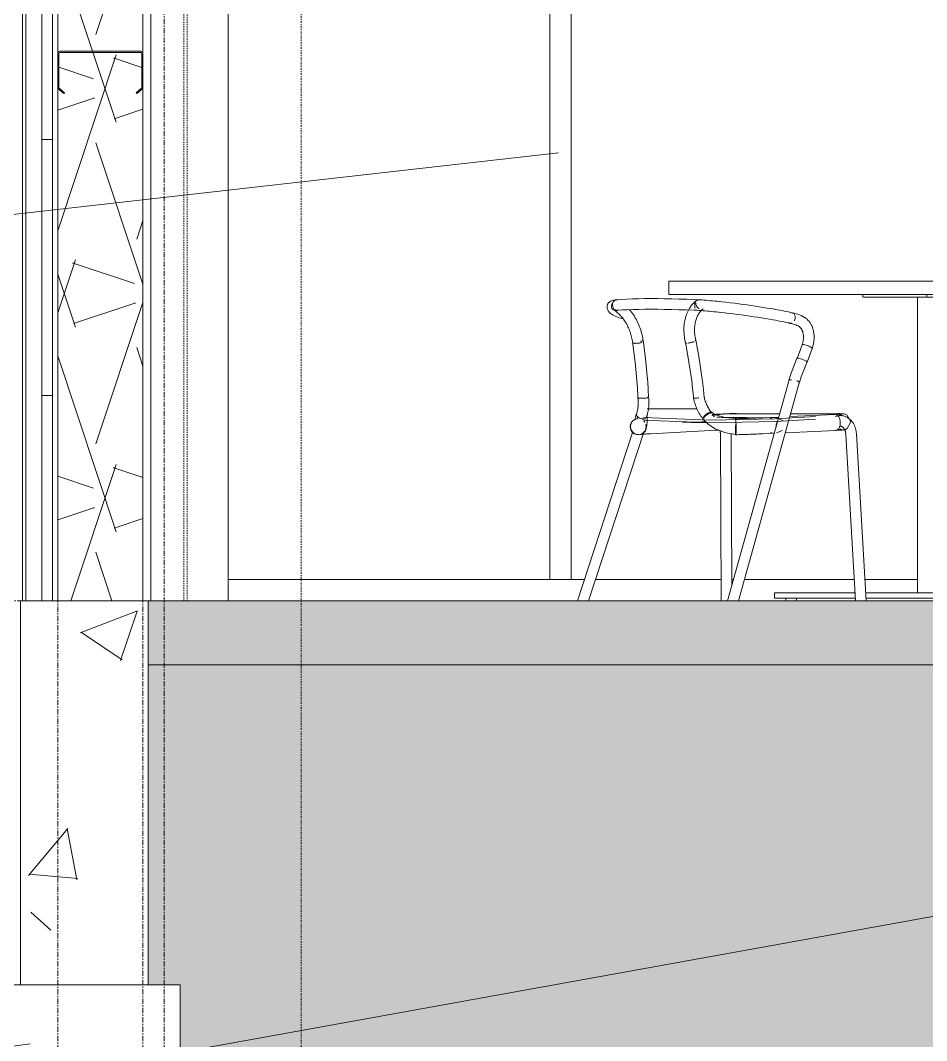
# Model space of a CAD drawing. Header units: inches. Extents: x -23565 to -21, y -324 to 853.
# Drawn here: x -18835.4 to -18750.4, y -41.2 to 54.4 of the extents above; entities that cross this region are included whole.
import ezdxf

# ---------------------------------------------------------------- set-up
doc = ezdxf.new("R2010")
doc.units = ezdxf.units.IN
doc.header["$MEASUREMENT"] = 0
for name, pattern in [('Dash Dot 3_16_', [0.3125, 0.1875, -0.0625, 0, -0.0625]), ('Grid Line 1_2_', [0.875, 0.5, -0.125, 0.125, -0.125]), ('Hidden 1_8_', [0.1875, 0.125, -0.0625])]:
    doc.linetypes.add(name, pattern=pattern)
for name, color, linetype, lineweight in [('A-ANNO-IDEN', 131, 'Continuous', 9), ('A-ANNO-SYMB', 150, 'Continuous', 9), ('A-FLOR', 192, 'Continuous', 13), ('A-FLOR-LEVL', 51, 'Continuous', 9), ('A-FLOR-PATT', 8, 'Continuous', 25), ('A-GLAZ-CWMG', 51, 'Continuous', 13), ('A-WALL', 113, 'Continuous', 13), ('A-WALL-PATT', 111, 'Continuous', 25), ('C-TOPO', 7, 'Continuous', 13), ('I-FURN', 30, 'Continuous', 13), ('L-SITE-WALL', 31, 'Continuous', 13), ('S-BEAM', 12, 'Continuous', 13), ('S-COLS', 52, 'Continuous', 13), ('S-FNDN', 32, 'Continuous', 13), ('S-GRID', 1, 'Continuous', 9)]:
    doc.layers.add(name, color=color, linetype=linetype, lineweight=lineweight)
pattern_1 = [(50, (-33539.073, 67.247), (55.0854, -4.81984), [5.76, -63.36]), (355, (-33539.073, 67.247), (-10.6557, 57.76853), [4.608, -50.688]), (100.451, (-33534.483, 66.846), (44.42947, 52.94866), [4.895, -53.848]), (46.184, (-33539.07, 82.61), (81.96444, -12.71212), [8.64, -95.04]), (96.636, (-33532.24, 81.55), (71.7815, 74.8124), [7.343, -80.772]), (351.184, (-33539.07, 82.61), (71.78195, 74.81243), [6.912, -76.032]), (21, (-33531.393, 78.767), (45.84207, -30.92146), [5.76, -63.36]), (326, (-33531.393, 78.767), (18.68706, 55.69148), [4.608, -50.688]), (71.451, (-33527.573, 76.19), (64.5289, 24.7701), [4.895, -53.848]), (37.5, (-33539.073, 67.247), (0.933895, 25.566816), [2.534, -47.539, 2.534, -48.922, -50.88]), (37.5, (-33539.073, 67.247), (0.933895, 25.566816), [-101.53, 2.534, -48.346]), (7.5, (-33539.073, 67.247), (20.20404, 30.2913), [2.534, -26.803, 2.534, -46.387, -19.392]), (7.5, (-33539.073, 67.247), (20.20404, 30.2913), [-78.259, 2.534, -16.858]), (327.5, (-33556.2, 67.247), (40.997785, -1.732403), [2.534, -16.666, 2.534, -57.37, -79.488]), (327.5, (-33556.2, 67.247), (40.997785, -1.732403), [-79.104, 2.534, -76.954]), (317.5, (-33563.88, 67.247), (44.78888, 7.68784), [2.534, -22.426, 2.534, -37.248, -56.448]), (317.5, (-33563.88, 67.247), (44.78888, 7.68784), [-64.742, 2.534, -53.914])]

# ---------------------------------------------------------------- blocks, each defined once
blk = doc.blocks.new('Struct_Xcel_Sports Complex_rvt-2-Building Section - East_West looking South _ Fitness Center')
at = {"layer": 'A-FLOR-PATT', "lineweight": 9}
h = blk.add_hatch(dxfattribs=at)
h.set_pattern_fill('FP_37', color=256, style=0, pattern_type=2)
h.set_pattern_definition(pattern_1)
h.paths.add_polyline_path([(-25189.865, -6.32), (-25174.515, -6), (-22066.14, -6), (-22066.14, 0), (-25174.515, 0), (-25189.865, -0.32), (-25287.665, -0.32), (-25303.015, 0), (-26272.89, 0), (-26272.89, -6), (-25303.015, -6), (-25287.665, -6.32), (-25241, -6.32)], flags=0)
at = {"layer": 'A-WALL-PATT', "lineweight": 9}
h = blk.add_hatch(dxfattribs=at)
h.set_pattern_fill('FP_37', color=8, style=0, pattern_type=2)
h.set_pattern_definition(pattern_1)
h.paths.add_polyline_path([(-26284.89, -36), (-26272.89, -36), (-26272.89, 0), (-26284.89, 0), (-26284.89, -1.684)], flags=0)
at = {"layer": 'S-FNDN', "lineweight": 9}
h = blk.add_hatch(dxfattribs=at)
h.set_pattern_fill('FP_37', color=8, style=0, pattern_type=2)
h.set_pattern_definition(pattern_1)
h.paths.add_polyline_path([(-26269.89, -48), (-26269.89, -36), (-26287.89, -36), (-26287.89, -48)], flags=0)
at = {"layer": 'A-FLOR', "color": 7}
for p, q in [((-26272.89, 0), (-26272.89, -6)), ((-25737.265, 0), (-26272.89, 0)), ((-26272.89, -6), (-25303.015, -6))]:
    blk.add_line(p, q, dxfattribs=at)
at = {"layer": 'L-SITE-WALL', "color": 7}
for p, q in [((-26272.89, 0), (-26284.89, 0)), ((-26284.89, 0), (-26284.89, -36)), ((-26272.89, -36), (-26272.89, 0)), ((-26284.89, -36), (-26272.89, -36))]:
    blk.add_line(p, q, dxfattribs=at)
at = {"layer": 'S-FNDN', "color": 7}
for p, q in [((-26269.89, -36), (-26287.89, -36)), ((-26269.89, -48), (-26269.89, -36))]:
    blk.add_line(p, q, dxfattribs=at)
blk = doc.blocks.new('W-Wide Flange-Column - B2_D-1389335-Building Section - East_West looking South _ Fitness Center')
at = {"layer": 'S-COLS', "color": 8, "lineweight": 9}
blk.add_line((-26265.39, 144.988), (-26265.39, 0), dxfattribs=at)
at = {"layer": 'S-COLS', "color": 8, "linetype": 'Hidden 1_8_', "lineweight": 9}
for p, q in [((-26269.546, 0), (-26269.546, 131.508)), ((-26269.234, 131.508), (-26269.234, 0))]:
    blk.add_line(p, q, dxfattribs=at)
blk = doc.blocks.new('Girt_C - 8_D-1409812-Building Section - East_West looking South _ Fitness Center')
at = {"layer": 'S-BEAM', "color": 7}
for p, q in [((-26281.39, 51.367), (-26281.39, 48.055)), ((-26281.281, 48.106), (-26281.281, 51.371)), ((-26273.578, 51.555), (-26281.203, 51.555)), ((-26281.203, 51.445), (-26273.578, 51.445)), ((-26273.5, 51.37), (-26273.5, 48.106)), ((-26273.39, 48.055), (-26273.39, 51.367)), ((-26281.39, 48.055), (-26280.815, 47.572)), ((-26280.744, 47.655), (-26281.281, 48.106)), ((-26273.5, 48.106), (-26274.035, 47.656)), ((-26273.965, 47.573), (-26273.39, 48.055)), ((-26280.815, 47.572), (-26280.744, 47.655)), ((-26274.035, 47.656), (-26273.965, 47.573))]:
    blk.add_line(p, q, dxfattribs=at)
for centre, radius, start, end in [((-26281.203, 51.367), 0.188, 90, 180), ((-26281.203, 51.367), 0.0782, 90, 176.95764), ((-26273.578, 51.367), 0.188, 0, 90), ((-26273.578, 51.367), 0.0782, 2.12272, 90)]:
    blk.add_arc(centre, radius, start, end, dxfattribs=at)
blk = doc.blocks.new('Falcon 7700 Series Pedestal Base - 36_ Square Top x 30_ - Wheelchair Height-460525-Building Section - East_West looking South _ Fitness Center')
at = {"layer": 'I-FURN', "color": 8, "lineweight": 9}
for p, q in [((-26224.041, 30), (-26198.585, 30)), ((-26224.041, 30), (-26224.041, 28.75)), ((-26198.585, 30), (-26173.129, 30)), ((-26198.585, 28.75), (-26198.585, 30)), ((-26173.129, 28.75), (-26173.129, 30)), ((-26198.585, 28.75), (-26224.041, 28.75)), ((-26205.835, 28.75), (-26205.835, 28.5)), ((-26199.835, 28.75), (-26199.835, 28.5)), ((-26173.129, 28.75), (-26198.585, 28.75)), ((-26197.335, 28.5), (-26197.335, 28.75)), ((-26191.335, 28.5), (-26191.335, 28.75)), ((-26203.503, 28.5), (-26205.793, 28.5)), ((-26203.503, 28.5), (-26203.286, 28.5)), ((-26203.286, 28.5), (-26203.503, 28.5)), ((-26200.207, 28.5), (-26203.286, 28.5)), ((-26200.707, 0.75), (-26200.707, 28.5)), ((-26200.207, 28.5), (-26199.793, 28.5)), ((-26197.378, 28.5), (-26199.793, 28.5)), ((-26198.585, 28.5), (-26198.585, 0.75)), ((-26197.378, 28.5), (-26196.964, 28.5)), ((-26193.884, 28.5), (-26196.964, 28.5)), ((-26196.464, 0.75), (-26196.464, 28.5)), ((-26193.884, 28.5), (-26193.668, 28.5)), ((-26193.668, 28.5), (-26193.884, 28.5)), ((-26191.378, 28.5), (-26193.668, 28.5)), ((-26214.142, 0.75), (-26206.567, 0.75)), ((-26214.142, 0.75), (-26214.142, 0.25)), ((-26206.538, 0.25), (-26214.142, 0.25)), ((-26213.063, 0.25), (-26213.063, 0)), ((-26212.063, 0), (-26212.063, 0.25)), ((-26205.578, 0.75), (-26198.585, 0.75)), ((-26198.585, 0.25), (-26205.548, 0.25)), ((-26199.085, 0.25), (-26199.085, 0)), ((-26199.085, 0.25), (-26199.085, 0)), ((-26198.585, 0.75), (-26191.592, 0.75)), ((-26198.585, 0.25), (-26198.585, 0.75)), ((-26191.622, 0.25), (-26198.585, 0.25)), ((-26198.085, 0), (-26198.085, 0.25)), ((-26198.085, 0), (-26198.085, 0.25)), ((-26183.029, 0.25), (-26190.632, 0.25)), ((-26190.603, 0.75), (-26183.029, 0.75)), ((-26185.107, 0.25), (-26185.107, 0)), ((-26184.107, 0), (-26184.107, 0.25)), ((-26183.029, 0.25), (-26183.029, 0.75))]:
    blk.add_line(p, q, dxfattribs=at)
blk = doc.blocks.new('HermanMiller_Collection_Air-Chair_SideChair_Arms - Arms-460524-Building Section - East_West looking South _ Fitness Center')
at = {"layer": 'I-FURN', "color": 8, "lineweight": 9}
for p, q in [((-26229.847, 27.627), (-26229.849, 27.605)), ((-26212.408, 27), (-26212.553, 27.021)), ((-26212.667, 26.027), (-26212.571, 26.014)), ((-26211.539, 24.025), (-26212.018, 22.742)), ((-26211.081, 22.392), (-26210.601, 23.678)), ((-26210.624, 23.661), (-26210.601, 23.678)), ((-26212.771, 20.719), (-26218.546, 0)), ((-26217.508, 0), (-26211.808, 20.451)), ((-26227.105, 17.42), (-26227.077, 17.342)), ((-26226.966, 17.26), (-26227.016, 17.109)), ((-26220.059, 17.721), (-26220.059, 17.711)), ((-26219.675, 17.496), (-26219.977, 17.48)), ((-26217.689, 17.552), (-26213.641, 17.551)), ((-26213.726, 17.247), (-26215.3, 17.173)), ((-26208.427, 17.496), (-26212.689, 17.296)), ((-26208.03, 17.347), (-26208.03, 17.565)), ((-26226.466, 17.208), (-26226.466, 16.957)), ((-26226.178, 16.537), (-26226.152, 16.387)), ((-26217.619, 17.066), (-26217.637, 17.091)), ((-26217.455, 17.195), (-26217.455, 17.053)), ((-26213.361, 16.908), (-26213.916, 17.157)), ((-26227.448, 15.793), (-26232.63, 0)), ((-26231.577, 0), (-26226.357, 15.909)), ((-26226.386, 15.885), (-26226.226, 15.858)), ((-26225.779, 15.675), (-26219.591, 15.998)), ((-26219.208, 15.645), (-26219.131, 0)), ((-26218.208, 15.671), (-26218.208, 15.65)), ((-26218.138, 1.459), (-26218.208, 15.65)), ((-26215.23, 15.675), (-26214.149, 15.726)), ((-26213.956, 15.754), (-26213.387, 15.972)), ((-26213.113, 15.774), (-26208.363, 15.997)), ((-26208.222, 16.052), (-26208.132, 16.052)), ((-26207.442, 15.618), (-26206.534, 0)), ((-26205.533, 0.011), (-26206.443, 15.676))]:
    blk.add_line(p, q, dxfattribs=at)
at = {"layer": 'I-FURN', "color": 8, "lineweight": 9, "flags": 128}
for points in [[(-26229.847, 27.627), (-26229.791, 27.817), (-26229.697, 27.954), (-26229.598, 28.041), (-26229.507, 28.098), (-26229.421, 28.137), (-26229.338, 28.167), (-26229.255, 28.191), (-26229.169, 28.211), (-26229.08, 28.228), (-26228.985, 28.243), (-26228.959, 28.247)], [(-26228.935, 28.25), (-26228.466, 28.28), (-26227.969, 28.306), (-26227.444, 28.326), (-26226.893, 28.34), (-26226.317, 28.35), (-26225.715, 28.353), (-26225.089, 28.352), (-26224.44, 28.345), (-26223.769, 28.332), (-26223.077, 28.314), (-26222.365, 28.291), (-26221.634, 28.263), (-26221.357, 28.251)], [(-26221.394, 28.206), (-26221.498, 28.13), (-26221.599, 28.048), (-26221.695, 27.961), (-26221.787, 27.868), (-26221.875, 27.77), (-26221.957, 27.667), (-26222.036, 27.559), (-26222.109, 27.447), (-26222.178, 27.331), (-26222.242, 27.211), (-26222.301, 27.088), (-26222.355, 26.961), (-26222.404, 26.83), (-26222.449, 26.697), (-26222.488, 26.561), (-26222.523, 26.422), (-26222.553, 26.281), (-26222.578, 26.138), (-26222.599, 25.993), (-26222.615, 25.845), (-26222.625, 25.697), (-26222.632, 25.547), (-26222.633, 25.395), (-26222.63, 25.243), (-26222.622, 25.09), (-26222.609, 24.936), (-26222.592, 24.782), (-26222.571, 24.628), (-26222.545, 24.474), (-26222.514, 24.32), (-26222.479, 24.167)], [(-26221.355, 28.251), (-26221.16, 28.238), (-26220.962, 28.224), (-26220.761, 28.209), (-26220.558, 28.193), (-26220.353, 28.176), (-26220.146, 28.158), (-26219.937, 28.139), (-26219.728, 28.118), (-26219.518, 28.097), (-26219.307, 28.075), (-26219.232, 28.066)], [(-26214.111, 27.348), (-26214.462, 27.409), (-26214.82, 27.468), (-26215.185, 27.527), (-26215.557, 27.585), (-26215.934, 27.642), (-26216.317, 27.698), (-26216.705, 27.753), (-26217.096, 27.806), (-26217.491, 27.858), (-26217.889, 27.909), (-26218.289, 27.958), (-26218.69, 28.005), (-26219.093, 28.051), (-26219.232, 28.066)], [(-26229.849, 27.605), (-26229.827, 27.389), (-26229.751, 27.218), (-26229.656, 27.092), (-26229.555, 26.996), (-26229.447, 26.915), (-26229.332, 26.843), (-26229.208, 26.776), (-26229.073, 26.712), (-26228.926, 26.648), (-26228.767, 26.586), (-26228.595, 26.523), (-26228.41, 26.461)], [(-26229.33, 27.355), (-26229.244, 27.306), (-26229.158, 27.252), (-26229.073, 27.193), (-26228.988, 27.13), (-26228.903, 27.062), (-26228.819, 26.99), (-26228.736, 26.913), (-26228.655, 26.833), (-26228.574, 26.748), (-26228.496, 26.66), (-26228.419, 26.567), (-26228.344, 26.472), (-26228.27, 26.372), (-26228.2, 26.27), (-26228.131, 26.164), (-26228.065, 26.056), (-26228.002, 25.944), (-26227.941, 25.831), (-26227.883, 25.715), (-26227.828, 25.597), (-26227.777, 25.477), (-26227.728, 25.355), (-26227.683, 25.233), (-26227.642, 25.109), (-26227.603, 24.984), (-26227.569, 24.858), (-26227.538, 24.732), (-26227.51, 24.605), (-26227.486, 24.479), (-26227.466, 24.353), (-26227.45, 24.228)], [(-26229.046, 27.21), (-26229.037, 27.213), (-26229.012, 27.221), (-26228.972, 27.231), (-26228.92, 27.241), (-26228.858, 27.251), (-26228.829, 27.256)], [(-26228.854, 27.253), (-26228.4, 27.283), (-26227.917, 27.307), (-26227.404, 27.327), (-26226.864, 27.341), (-26226.297, 27.35), (-26225.704, 27.353), (-26225.087, 27.352), (-26224.445, 27.344), (-26223.781, 27.332), (-26223.096, 27.314), (-26222.39, 27.291), (-26221.665, 27.263), (-26221.408, 27.252)], [(-26227.738, 27.313), (-26227.641, 27.196), (-26227.547, 27.076), (-26227.456, 26.953), (-26227.369, 26.826), (-26227.284, 26.696), (-26227.203, 26.563), (-26227.126, 26.427), (-26227.052, 26.289), (-26226.982, 26.148), (-26226.915, 26.005), (-26226.853, 25.86), (-26226.794, 25.713), (-26226.74, 25.564), (-26226.689, 25.414), (-26226.643, 25.263), (-26226.601, 25.111), (-26226.563, 24.958), (-26226.53, 24.804), (-26226.501, 24.65), (-26226.477, 24.496), (-26226.457, 24.342)], [(-26220.829, 27.38), (-26220.889, 27.337), (-26220.947, 27.29), (-26221.003, 27.239), (-26221.058, 27.183), (-26221.111, 27.123), (-26221.163, 27.059), (-26221.213, 26.991), (-26221.26, 26.918), (-26221.306, 26.842), (-26221.349, 26.761), (-26221.389, 26.676), (-26221.427, 26.587), (-26221.462, 26.495), (-26221.494, 26.399), (-26221.523, 26.299), (-26221.549, 26.196), (-26221.572, 26.091), (-26221.591, 25.982), (-26221.606, 25.87), (-26221.619, 25.756), (-26221.627, 25.64), (-26221.632, 25.521), (-26221.633, 25.401), (-26221.63, 25.279), (-26221.624, 25.156), (-26221.614, 25.032), (-26221.6, 24.907), (-26221.583, 24.781), (-26221.561, 24.655), (-26221.536, 24.529), (-26221.507, 24.402)], [(-26221.41, 27.252), (-26221.22, 27.24), (-26221.026, 27.226), (-26220.83, 27.212), (-26220.632, 27.196), (-26220.431, 27.179), (-26220.228, 27.162), (-26220.025, 27.143), (-26219.82, 27.123), (-26219.614, 27.102), (-26219.408, 27.08), (-26219.341, 27.072)], [(-26214.284, 26.363), (-26214.629, 26.423), (-26214.982, 26.482), (-26215.342, 26.54), (-26215.709, 26.597), (-26216.081, 26.653), (-26216.459, 26.708), (-26216.842, 26.762), (-26217.229, 26.815), (-26217.619, 26.867), (-26218.013, 26.917), (-26218.408, 26.965), (-26218.805, 27.012), (-26219.203, 27.057), (-26219.341, 27.072)], [(-26212.452, 27.012), (-26212.633, 27.054), (-26212.821, 27.096), (-26213.017, 27.138), (-26213.22, 27.18), (-26213.429, 27.222), (-26213.645, 27.263), (-26213.866, 27.304), (-26214.094, 27.345), (-26214.111, 27.348)], [(-26211.313, 26.592), (-26211.464, 26.678), (-26211.618, 26.755), (-26211.776, 26.823), (-26211.936, 26.883), (-26212.1, 26.933), (-26212.266, 26.973), (-26212.408, 27)], [(-26212.684, 26.039), (-26212.856, 26.079), (-26213.036, 26.119), (-26213.224, 26.16), (-26213.419, 26.2), (-26213.621, 26.24), (-26213.83, 26.281), (-26214.046, 26.321), (-26214.267, 26.36), (-26214.284, 26.363)], [(-26212.571, 26.014), (-26212.46, 25.992), (-26212.349, 25.964), (-26212.24, 25.93), (-26212.132, 25.889), (-26212.025, 25.841), (-26211.92, 25.788), (-26211.831, 25.737)], [(-26210.601, 23.678), (-26210.573, 23.758), (-26210.547, 23.839), (-26210.523, 23.921), (-26210.501, 24.004), (-26210.482, 24.087), (-26210.465, 24.171), (-26210.451, 24.256), (-26210.439, 24.341), (-26210.429, 24.426), (-26210.422, 24.511), (-26210.417, 24.596), (-26210.414, 24.682), (-26210.414, 24.767), (-26210.417, 24.852), (-26210.422, 24.936), (-26210.429, 25.02), (-26210.439, 25.104), (-26210.452, 25.187), (-26210.467, 25.269), (-26210.484, 25.35), (-26210.504, 25.431), (-26210.527, 25.51), (-26210.552, 25.588), (-26210.58, 25.665), (-26210.61, 25.741), (-26210.643, 25.815), (-26210.678, 25.887), (-26210.716, 25.958), (-26210.757, 26.027), (-26210.8, 26.094), (-26210.846, 26.159), (-26210.894, 26.222), (-26210.945, 26.282), (-26210.999, 26.34), (-26211.055, 26.395), (-26211.114, 26.448), (-26211.175, 26.497), (-26211.239, 26.544), (-26211.305, 26.587), (-26211.313, 26.592)], [(-26211.831, 25.737), (-26211.809, 25.722), (-26211.787, 25.706), (-26211.765, 25.689), (-26211.742, 25.669), (-26211.72, 25.647), (-26211.697, 25.623), (-26211.675, 25.597), (-26211.653, 25.569), (-26211.632, 25.539), (-26211.611, 25.507), (-26211.59, 25.472), (-26211.571, 25.436), (-26211.552, 25.398), (-26211.534, 25.358), (-26211.517, 25.316), (-26211.501, 25.272), (-26211.486, 25.226), (-26211.472, 25.179), (-26211.46, 25.131), (-26211.449, 25.081), (-26211.439, 25.03), (-26211.431, 24.977), (-26211.425, 24.924), (-26211.42, 24.87), (-26211.416, 24.815), (-26211.414, 24.759), (-26211.414, 24.703), (-26211.416, 24.646), (-26211.419, 24.59), (-26211.423, 24.532), (-26211.43, 24.475), (-26211.438, 24.418), (-26211.447, 24.361), (-26211.458, 24.305), (-26211.471, 24.249), (-26211.485, 24.194), (-26211.501, 24.139), (-26211.518, 24.085), (-26211.536, 24.032), (-26211.539, 24.025)], [(-26227.451, 24.323), (-26227.209, 22.401), (-26227.039, 20.671)], [(-26226.043, 20.756), (-26226.239, 22.72), (-26226.461, 24.462)], [(-26222.493, 24.299), (-26222.156, 22.377), (-26221.9, 20.647)], [(-26220.909, 20.78), (-26221.202, 22.744), (-26221.51, 24.486)], [(-26211.382, 24.038), (-26211.463, 24.046), (-26211.516, 24.042), (-26211.539, 24.025)], [(-26211.539, 24.025), (-26211.539, 24.024), (-26211.53, 23.995)], [(-26211.043, 23.942), (-26211.165, 23.984), (-26211.281, 24.016), (-26211.382, 24.038)], [(-26210.719, 23.793), (-26210.812, 23.844), (-26210.922, 23.894), (-26211.043, 23.942)], [(-26210.601, 23.678), (-26210.601, 23.679), (-26210.61, 23.708), (-26210.65, 23.747), (-26210.719, 23.793)], [(-26212.782, 20.698), (-26212.562, 21.355), (-26212.323, 22.009), (-26212.065, 22.66), (-26211.996, 22.826)], [(-26211.829, 20.394), (-26211.618, 21.025), (-26211.388, 21.653), (-26211.14, 22.279), (-26211.074, 22.438)], [(-26227.039, 20.671), (-26226.989, 19.953), (-26226.958, 19.232), (-26226.954, 19.041)], [(-26225.954, 19.062), (-26225.98, 19.812), (-26226.027, 20.56), (-26226.043, 20.756)], [(-26221.9, 20.647), (-26221.814, 19.929), (-26221.748, 19.207), (-26221.734, 19.017)], [(-26220.736, 19.086), (-26220.799, 19.837), (-26220.884, 20.584), (-26220.909, 20.78)], [(-26226.136, 17.218), (-26226.098, 17.332), (-26226.064, 17.448), (-26226.034, 17.567), (-26226.007, 17.688), (-26225.984, 17.812), (-26225.964, 17.937), (-26225.948, 18.064), (-26225.936, 18.192), (-26225.927, 18.322), (-26225.921, 18.453), (-26225.92, 18.585), (-26225.921, 18.719), (-26225.927, 18.853), (-26225.935, 18.987), (-26225.948, 19.122), (-26225.952, 19.161)], [(-26220.068, 17.694), (-26220.132, 17.778), (-26220.193, 17.864), (-26220.252, 17.953), (-26220.309, 18.045), (-26220.363, 18.138), (-26220.414, 18.234), (-26220.462, 18.333), (-26220.507, 18.432), (-26220.55, 18.534), (-26220.589, 18.637), (-26220.625, 18.741), (-26220.658, 18.846), (-26220.687, 18.953), (-26220.713, 19.059), (-26220.736, 19.167), (-26220.742, 19.197)], [(-26227.079, 17.551), (-26227.053, 17.631), (-26227.028, 17.714), (-26227.006, 17.8), (-26226.986, 17.889), (-26226.969, 17.981), (-26226.954, 18.076), (-26226.942, 18.174), (-26226.932, 18.274), (-26226.925, 18.376), (-26226.921, 18.48), (-26226.92, 18.585), (-26226.921, 18.692), (-26226.925, 18.801), (-26226.932, 18.91), (-26226.942, 19.02), (-26226.946, 19.052)], [(-26221.725, 19.015), (-26221.697, 18.877), (-26221.665, 18.74), (-26221.628, 18.603), (-26221.588, 18.468), (-26221.543, 18.334), (-26221.493, 18.201), (-26221.44, 18.07), (-26221.383, 17.941), (-26221.322, 17.815), (-26221.257, 17.69), (-26221.188, 17.568), (-26221.116, 17.448), (-26221.04, 17.331), (-26220.961, 17.217), (-26220.878, 17.106), (-26220.853, 17.075)], [(-26227.102, 17.486), (-26227.161, 17.262), (-26227.217, 17.101), (-26227.266, 16.996), (-26227.288, 16.958), (-26227.29, 16.955)], [(-26227.059, 17.57), (-26227.099, 17.498), (-26227.105, 17.42)], [(-26226.361, 17.193), (-26220.238, 16.956), (-26214.106, 17.064), (-26210.297, 17.307)], [(-26226.109, 17.406), (-26226.096, 17.13), (-26226.09, 16.828), (-26226.108, 16.455), (-26226.215, 16.033), (-26226.219, 16.024)], [(-26220.826, 17.159), (-26220.774, 17.207), (-26220.7, 17.27), (-26220.609, 17.342), (-26220.508, 17.42)], [(-26220.508, 17.42), (-26220.404, 17.498), (-26220.303, 17.57), (-26220.212, 17.633), (-26220.138, 17.681), (-26220.086, 17.711), (-26220.059, 17.721)], [(-26220.056, 17.72), (-26219.838, 17.551), (-26219.557, 17.407), (-26218.802, 17.196), (-26217.691, 17.092), (-26217.637, 17.091)], [(-26219.687, 17.495), (-26219.662, 17.497), (-26219.636, 17.498), (-26219.608, 17.5), (-26219.58, 17.502), (-26219.549, 17.504), (-26219.518, 17.505), (-26219.485, 17.507), (-26219.451, 17.509), (-26219.416, 17.511), (-26219.38, 17.512), (-26219.342, 17.514), (-26219.303, 17.516), (-26219.263, 17.518), (-26219.223, 17.519), (-26219.181, 17.521), (-26219.138, 17.523), (-26219.094, 17.524), (-26219.05, 17.526), (-26219.005, 17.527), (-26218.959, 17.529), (-26218.913, 17.53), (-26218.866, 17.532), (-26218.819, 17.533), (-26218.771, 17.535), (-26218.723, 17.536), (-26218.675, 17.537), (-26218.627, 17.539), (-26218.578, 17.54), (-26218.53, 17.541), (-26218.482, 17.542), (-26218.433, 17.543), (-26218.385, 17.544), (-26218.338, 17.545), (-26218.29, 17.546), (-26218.243, 17.547), (-26218.197, 17.548), (-26218.151, 17.548), (-26218.106, 17.549), (-26218.061, 17.55), (-26218.017, 17.55), (-26217.975, 17.551), (-26217.933, 17.551), (-26217.891, 17.552), (-26217.851, 17.552), (-26217.812, 17.552), (-26217.775, 17.552), (-26217.738, 17.552), (-26217.702, 17.552), (-26217.689, 17.552)], [(-26212.618, 17.551), (-26210.258, 17.55), (-26208.135, 17.552)], [(-26207.84, 17.526), (-26207.843, 17.526), (-26207.849, 17.526), (-26207.86, 17.525), (-26207.873, 17.523), (-26207.888, 17.522), (-26207.906, 17.521), (-26207.927, 17.52), (-26207.949, 17.518), (-26207.973, 17.517), (-26207.999, 17.515), (-26208.027, 17.514), (-26208.056, 17.512), (-26208.087, 17.51), (-26208.119, 17.509), (-26208.153, 17.507), (-26208.189, 17.506), (-26208.225, 17.504), (-26208.263, 17.502), (-26208.302, 17.501), (-26208.341, 17.499), (-26208.382, 17.498), (-26208.424, 17.496), (-26208.425, 17.496)], [(-26208.007, 17.385), (-26208.072, 17.38), (-26208.137, 17.371), (-26208.202, 17.359), (-26208.265, 17.343), (-26208.328, 17.325), (-26208.389, 17.303), (-26208.4, 17.298)], [(-26206.963, 16.809), (-26207.336, 17.439), (-26207.514, 17.514), (-26207.589, 17.532), (-26207.633, 17.538), (-26207.665, 17.542), (-26207.69, 17.544), (-26207.714, 17.546), (-26207.736, 17.547), (-26207.759, 17.548), (-26207.782, 17.549), (-26207.806, 17.55), (-26207.831, 17.55), (-26207.857, 17.551), (-26207.884, 17.551), (-26207.913, 17.552), (-26207.943, 17.552), (-26207.974, 17.552), (-26208.007, 17.552), (-26208.041, 17.552), (-26208.076, 17.552), (-26208.112, 17.552), (-26208.136, 17.552)], [(-26206.443, 15.676), (-26206.448, 15.743), (-26206.455, 15.81), (-26206.464, 15.876), (-26206.475, 15.942), (-26206.488, 16.008), (-26206.503, 16.073), (-26206.519, 16.137), (-26206.538, 16.201), (-26206.559, 16.264), (-26206.581, 16.326), (-26206.606, 16.388), (-26206.632, 16.448), (-26206.661, 16.508), (-26206.691, 16.566), (-26206.724, 16.623), (-26206.758, 16.679), (-26206.794, 16.734), (-26206.832, 16.787), (-26206.872, 16.838), (-26206.913, 16.888), (-26206.957, 16.937), (-26207.002, 16.983), (-26207.05, 17.028), (-26207.099, 17.07), (-26207.149, 17.11), (-26207.202, 17.148), (-26207.256, 17.184), (-26207.312, 17.217), (-26207.369, 17.248), (-26207.428, 17.276), (-26207.488, 17.301), (-26207.55, 17.323), (-26207.612, 17.342), (-26207.675, 17.357), (-26207.74, 17.37), (-26207.805, 17.379), (-26207.87, 17.385), (-26207.936, 17.387), (-26208.001, 17.385), (-26208.007, 17.385)], [(-26227.642, 16.344), (-26227.619, 16.537), (-26227.546, 16.717)], [(-26226.89, 15.597), (-26227.083, 15.622), (-26227.264, 15.697), (-26227.419, 15.816), (-26227.539, 15.97), (-26227.615, 16.151), (-26227.642, 16.344)], [(-26227.135, 17.056), (-26227.062, 17.074), (-26227.005, 17.084), (-26226.951, 17.092)], [(-26226.361, 16.943), (-26220.224, 16.705), (-26214.078, 16.815), (-26210.293, 17.056)], [(-26220.856, 17.12), (-26220.641, 16.832), (-26220.365, 16.565), (-26219.659, 16.122), (-26218.684, 15.777), (-26217.768, 15.597)], [(-26215.3, 17.173), (-26215.433, 17.167), (-26215.57, 17.161), (-26215.711, 17.155), (-26215.857, 17.149), (-26216.006, 17.143), (-26216.159, 17.137), (-26216.315, 17.132), (-26216.475, 17.126), (-26216.637, 17.12), (-26216.802, 17.115), (-26216.97, 17.109), (-26217.139, 17.104), (-26217.31, 17.098), (-26217.483, 17.093), (-26217.657, 17.088), (-26217.817, 17.084)], [(-26217.78, 16.344), (-26217.794, 16.151), (-26217.802, 15.97), (-26217.803, 15.816), (-26217.797, 15.697), (-26217.785, 15.622), (-26217.767, 15.597)], [(-26217.749, 16.633), (-26217.761, 16.537), (-26217.78, 16.344)], [(-26217.637, 17.091), (-26217.66, 17.066), (-26217.685, 16.991)], [(-26206.963, 16.809), (-26207.305, 16.16), (-26207.478, 16.077), (-26207.553, 16.056), (-26207.596, 16.047), (-26207.627, 16.042), (-26207.653, 16.038), (-26207.677, 16.035), (-26207.699, 16.033), (-26207.722, 16.031), (-26207.745, 16.029), (-26207.768, 16.027), (-26207.793, 16.025), (-26207.819, 16.023), (-26207.847, 16.022), (-26207.875, 16.02), (-26207.905, 16.018), (-26207.936, 16.016), (-26207.969, 16.014), (-26208.003, 16.013), (-26208.038, 16.011), (-26208.074, 16.009), (-26208.111, 16.008), (-26208.15, 16.006), (-26208.189, 16.004), (-26208.23, 16.002), (-26208.272, 16.001), (-26208.314, 15.999), (-26208.358, 15.998), (-26208.365, 15.997)], [(-26208.031, 16.369), (-26208.018, 16.374), (-26208.005, 16.378), (-26207.993, 16.381), (-26207.981, 16.383), (-26207.968, 16.385), (-26207.956, 16.386), (-26207.954, 16.386)], [(-26207.954, 16.386), (-26207.942, 16.387), (-26207.93, 16.386), (-26207.917, 16.385), (-26207.905, 16.384), (-26207.892, 16.381), (-26207.878, 16.378), (-26207.865, 16.374), (-26207.85, 16.369), (-26207.836, 16.363), (-26207.82, 16.356), (-26207.805, 16.347), (-26207.789, 16.338), (-26207.772, 16.327), (-26207.756, 16.315), (-26207.739, 16.302), (-26207.722, 16.287), (-26207.704, 16.271), (-26207.687, 16.253), (-26207.67, 16.234), (-26207.653, 16.214), (-26207.636, 16.192), (-26207.619, 16.169), (-26207.603, 16.145), (-26207.587, 16.119), (-26207.572, 16.092), (-26207.557, 16.064), (-26207.543, 16.035), (-26207.529, 16.004), (-26207.517, 15.973), (-26207.505, 15.941), (-26207.494, 15.907), (-26207.484, 15.874), (-26207.475, 15.839), (-26207.467, 15.804), (-26207.46, 15.768), (-26207.454, 15.732), (-26207.449, 15.695), (-26207.445, 15.659), (-26207.442, 15.622), (-26207.442, 15.618)], [(-26226.765, 15.604), (-26226.756, 15.605), (-26226.733, 15.608), (-26226.699, 15.612), (-26226.655, 15.617), (-26226.603, 15.622), (-26226.543, 15.627), (-26226.475, 15.632), (-26226.4, 15.638), (-26226.319, 15.644), (-26226.231, 15.649), (-26226.137, 15.655), (-26226.036, 15.661), (-26225.93, 15.667), (-26225.818, 15.673), (-26225.779, 15.675)], [(-26226.247, 15.97), (-26226.364, 15.816), (-26226.518, 15.697), (-26226.697, 15.622)], [(-26219.578, 15.999), (-26219.56, 16), (-26219.541, 16.001), (-26219.519, 16.003), (-26219.496, 16.004), (-26219.471, 16.006), (-26219.443, 16.007), (-26219.415, 16.009), (-26219.384, 16.01), (-26219.352, 16.012), (-26219.319, 16.014)], [(-26219.253, 15.986), (-26219.244, 15.952), (-26219.236, 15.918), (-26219.229, 15.882), (-26219.223, 15.846), (-26219.218, 15.809), (-26219.214, 15.772), (-26219.211, 15.734), (-26219.209, 15.696), (-26219.208, 15.658), (-26219.208, 15.645)], [(-26215.23, 15.675), (-26215.365, 15.669), (-26215.504, 15.663), (-26215.648, 15.657), (-26215.796, 15.65), (-26215.947, 15.644), (-26216.102, 15.638), (-26216.26, 15.633), (-26216.422, 15.627), (-26216.586, 15.621), (-26216.753, 15.615), (-26216.922, 15.61), (-26217.093, 15.604), (-26217.265, 15.599), (-26217.44, 15.594), (-26217.615, 15.589), (-26217.776, 15.585)], [(-26207.804, 16.048), (-26207.806, 16.049), (-26207.813, 16.049), (-26207.823, 16.049), (-26207.836, 16.05), (-26207.852, 16.05), (-26207.87, 16.051), (-26207.89, 16.051), (-26207.913, 16.051), (-26207.937, 16.052), (-26207.963, 16.052), (-26207.991, 16.052), (-26208.02, 16.052), (-26208.051, 16.052), (-26208.083, 16.052), (-26208.117, 16.052), (-26208.131, 16.052)]]:
    blk.add_lwpolyline(points, dxfattribs=at)
at = {"layer": 'I-FURN', "color": 8, "lineweight": 9}
for centre, major_axis, ratio, start_param, end_param in [((-26229.089, 27.793), (0.241, 0.438), 0.575844, 1.623389, 2.146988), ((-26229.089, 27.793), (0.241, 0.438), 0.575844, 0.052593, 0.576192), ((-26221.112, 27.793), (-0.282, 0.413), 0.716528, 0.861451, 1.38505), ((-26221.112, 27.793), (-0.282, 0.413), 0.716528, 5.57384, 6.097439), ((-26229.089, 27.793), (0.241, 0.438), 0.575844, 2.146988, 3.455985), ((-26221.112, 27.793), (-0.282, 0.413), 0.716528, 1.38505, 2.170448), ((-26212.61, 26.524), (0.057, 0.497), 0.711436, 6.24849, 6.283185), ((-26212.61, 26.524), (0.057, 0.497), 0.711436, 5.98669, 6.24849), ((-26212.568, 26.525), (0.116, 0.486), 0.74611, 4.877543, 6.283185), ((-26212.568, 26.525), (0.116, 0.486), 0.74611, 2.783148, 3.044947), ((-26212.61, 26.524), (0.057, 0.497), 0.711436, 2.845098, 3.106897), ((-26212.61, 26.524), (0.057, 0.497), 0.711436, 3.106897, 3.630496), ((-26212.568, 26.525), (0.116, 0.486), 0.74611, 4.353944, 4.877543), ((-26226.953, 24.285), (0.497, 0.057), 0.234229, 3.138866, 3.141593), ((-26226.953, 24.285), (0.497, 0.057), 0.234229, 3.400666, 3.924264), ((-26226.953, 24.285), (0.497, 0.057), 0.234229, 3.93217, 4.186064), ((-26226.953, 24.285), (0.497, 0.057), 0.234229, 4.197005, 4.447863), ((-26226.953, 24.285), (0.497, 0.057), 0.234229, 4.452168, 4.709663), ((-26226.953, 24.285), (0.497, 0.057), 0.234229, 4.713014, 4.971462), ((-26226.953, 24.285), (0.497, 0.057), 0.234229, 4.975221, 5.233261), ((-26226.956, 24.392), (0.495, 0.07), 0.185134, 5.21887, 5.480669), ((-26226.953, 24.285), (0.497, 0.057), 0.234229, 5.239572, 5.495061), ((-26226.956, 24.392), (0.495, 0.07), 0.185134, 5.480669, 5.742468), ((-26221.993, 24.285), (0.486, 0.118), 0.11091, 3.117428, 3.141593), ((-26221.993, 24.285), (0.486, 0.118), 0.11091, 3.379228, 3.902826), ((-26221.993, 24.285), (0.486, 0.118), 0.11091, 4.192229, 4.426425), ((-26221.993, 24.285), (0.486, 0.118), 0.11091, 4.449986, 4.688225), ((-26221.993, 24.285), (0.486, 0.118), 0.11091, 4.712585, 4.950024), ((-26221.993, 24.285), (0.486, 0.118), 0.11091, 4.977051, 5.211823), ((-26221.993, 24.285), (0.486, 0.118), 0.11091, 5.243425, 5.473623), ((-26222.002, 24.392), (0.491, 0.093), 0.137076, 5.750632, 6.274231), ((-26222.002, 24.392), (0.491, 0.093), 0.137076, 0, 0.252845), ((-26211.535, 22.632), (-0.461, 0.194), 0.144221, 5.822246, 6.345845), ((-26211.55, 22.567), (-0.468, 0.175), 0.191458, 5.509821, 5.771621), ((-26211.55, 22.567), (-0.468, 0.175), 0.191458, 3.939025, 5.509821), ((-26211.55, 22.567), (-0.468, 0.175), 0.191458, 3.141593, 3.939025), ((-26212.305, 20.546), (-0.476, 0.152), 0.239355, 5.543411, 6.328809), ((-26212.305, 20.546), (-0.476, 0.152), 0.239355, 5.282674, 5.542834), ((-26212.29, 20.585), (-0.482, 0.134), 0.301377, 3.976352, 4.23196), ((-26212.29, 20.585), (-0.482, 0.134), 0.301377, 3.714553, 3.976352), ((-26221.233, 19.106), (0.492, 0.091), 0.107353, 5.872701, 6.396299), ((-26226.454, 19.052), (0.5, 0.01), 0.069551, 2.877975, 3.139774), ((-26226.454, 19.052), (0.5, 0.01), 0.069551, 3.141593, 3.925172), ((-26226.449, 19.106), (0.497, 0.055), 0.180952, 3.008611, 3.27041), ((-26226.449, 19.106), (0.497, 0.055), 0.180952, 3.532209, 3.794009), ((-26226.449, 19.106), (0.497, 0.055), 0.180952, 3.794009, 4.579407), ((-26226.454, 19.052), (0.5, 0.01), 0.069551, 3.925172, 5.495969), ((-26226.454, 19.052), (0.5, 0.01), 0.069551, 5.495969, 5.757768), ((-26226.449, 19.106), (0.497, 0.055), 0.180952, 5.626605, 5.888404), ((-26221.233, 19.106), (0.492, 0.091), 0.107353, 2.992907, 4.040105), ((-26221.235, 19.052), (0.499, 0.035), 0.020295, 2.880196, 3.141593), ((-26221.235, 19.052), (0.499, 0.035), 0.020295, 3.141996, 3.927394), ((-26221.235, 19.052), (0.499, 0.035), 0.020295, 3.927394, 4.712792), ((-26221.233, 19.106), (0.492, 0.091), 0.107353, 4.040105, 4.301904), ((-26226.608, 17.385), (-0.471, 0.167), 0.596783, 0.315622, 0.839221), ((-26226.608, 17.385), (-0.471, 0.167), 0.596783, 0, 0.053822), ((-26226.608, 17.385), (-0.471, 0.167), 0.596783, 0.839221, 1.886418), ((-26220.461, 17.385), (0.393, 0.31), 0.26753, 2.202019, 3.772816), ((-26220.461, 17.385), (0.393, 0.31), 0.26753, 0.631223, 2.202019), ((-26220.461, 17.385), (0.393, 0.31), 0.26753, 5.605411, 6.914408), ((-26224.434, 101.858), (0, 84.692), 0.707107, 3.217566, 3.231436), ((-26226.932, 16.334), (-0.202, 0.722), 0.995009, 0, 1.3209), ((-26226.932, 16.334), (-0.202, 0.722), 0.995009, 1.3209, 2.891696), ((-26226.932, 16.334), (-0.202, 0.722), 0.995009, 2.891696, 4.462492), ((-26226.608, 17.385), (-0.471, 0.167), 0.596783, 1.903362, 2.410017), ((-26226.932, 16.334), (-0.202, 0.722), 0.995009, 4.986091, 5.185919), ((-26226.608, 17.385), (-0.471, 0.167), 0.596783, 2.410017, 2.671816), ((-26226.932, 16.334), (-0.202, 0.722), 0.995009, 4.462492, 4.714879), ((-26217.796, 16.334), (-0.02, 0.75), 0.096081, 5.515178, 5.996591), ((-26217.796, 16.334), (-0.02, 0.75), 0.096081, 3.116798, 4.687594), ((-26217.796, 16.334), (-0.02, 0.75), 0.096081, 4.687594, 5.472992), ((-26214.176, 16.463), (0.021, 0.75), 0.90616, 0.058382, 0.581981), ((-26214.176, 16.463), (0.021, 0.75), 0.90616, 5.817968, 6.341567), ((-26213.534, 16.444), (0.014, 0.5), 0.90616, 0.84378, 1.629178), ((-26213.534, 16.444), (0.014, 0.5), 0.90616, 1.629178, 1.890978), ((-26217.796, 16.334), (-0.02, 0.75), 0.096081, 2.854998, 3.116798), ((-26214.176, 16.463), (0.021, 0.75), 0.90616, 2.676376, 2.924989), ((-26214.176, 16.463), (0.021, 0.75), 0.90616, 2.938175, 3.199975), ((-26206.032, -0.018), (0.499, 0.029), 0.004932, 5.439855, 6.225253)]:
    blk.add_ellipse(centre, major_axis=major_axis, ratio=ratio, start_param=start_param, end_param=end_param, dxfattribs=at)
for points in [[(-26229.212, 27.411), (-26229.258, 27.466), (-26229.33, 27.598), (-26229.343, 27.751), (-26229.335, 27.825)], [(-26221.566, 27.411), (-26221.588, 27.466), (-26221.618, 27.598), (-26221.617, 27.751), (-26221.609, 27.825)], [(-26219.887, 17.41), (-26219.931, 17.405), (-26219.975, 17.401), (-26220.019, 17.396)], [(-26219.89, 17.322), (-26219.844, 17.309), (-26219.797, 17.296), (-26219.751, 17.285)], [(-26219.504, 17.477), (-26219.552, 17.49), (-26219.602, 17.497), (-26219.651, 17.496)], [(-26219.535, 17.245), (-26219.446, 17.231), (-26219.355, 17.224), (-26219.263, 17.219)], [(-26217.431, 17.548), (-26217.507, 17.555), (-26217.692, 17.566), (-26218.038, 17.57), (-26218.412, 17.56), (-26218.771, 17.539), (-26218.974, 17.519), (-26219.061, 17.508)], [(-26208.263, 17.527), (-26208.227, 17.541), (-26208.19, 17.55), (-26208.152, 17.552)], [(-26221.707, 16.739), (-26221.758, 16.74), (-26221.879, 16.742), (-26222.094, 16.748), (-26222.314, 16.755), (-26222.515, 16.763), (-26222.671, 16.771), (-26222.765, 16.777), (-26222.784, 16.782), (-26222.727, 16.784), (-26222.642, 16.784), (-26222.591, 16.783)], [(-26222.591, 16.783), (-26222.273, 16.779), (-26221.638, 16.774), (-26221.003, 16.779), (-26220.686, 16.784)], [(-26220.686, 16.784), (-26220.632, 16.784), (-26220.568, 16.785), (-26220.498, 16.784)], [(-26208.115, 16.053), (-26208.121, 16.052), (-26208.126, 16.052), (-26208.132, 16.052)]]:
    blk.add_open_spline(points, degree=3, dxfattribs=at)
for points, knots in [([(-26229.335, 27.825), (-26229.329, 27.881), (-26229.3, 27.989), (-26229.201, 28.139), (-26229.099, 28.206), (-26229.036, 28.228)], [-1, -1, -1, -1, -0.7857143, -0.5714286, -0.2857143, -0.2857143, -0.2857143, -0.2857143]), ([(-26228.959, 28.247), (-26228.952, 28.248), (-26228.913, 28.252), (-26228.873, 28.251), (-26228.84, 28.245)], [-0.1714327, -0.1714327, -0.1714327, -0.1714327, -0.1428571, 0, 0, 0, 0]), ([(-26221.609, 27.825), (-26221.603, 27.881), (-26221.582, 27.989), (-26221.522, 28.139), (-26221.449, 28.225), (-26221.379, 28.253), (-26221.345, 28.251), (-26221.328, 28.245)], [-1, -1, -1, -1, -0.785714, -0.571429, -0.285714, -0.142857, 0, 0, 0, 0]), ([(-26228.95, 27.257), (-26228.999, 27.266), (-26229.064, 27.289), (-26229.12, 27.328), (-26229.134, 27.339)], [-0.9989319, -0.9989319, -0.9989319, -0.9989319, -0.7857143, -0.7142857, -0.7142857, -0.7142857, -0.7142857]), ([(-26226.075, 18.004), (-26225.299, 18), (-26223.761, 17.997), (-26222.176, 18.001), (-26221.397, 18.003)], [-0.9268801, -0.9268801, -0.9268801, -0.9268801, -0.5, -0.0910372, -0.0910372, -0.0910372, -0.0910372]), ([(-26208.351, 17.51), (-26208.221, 17.527), (-26208.027, 17.555), (-26208.013, 17.573), (-26208.182, 17.568), (-26208.349, 17.557), (-26208.446, 17.55)], [-0.9999956, -0.9999956, -0.9999956, -0.9999956, -0.7, -0.4, -0.2, 0, 0, 0, 0]), ([(-26207.965, 16.742), (-26207.968, 16.855), (-26208.003, 17.08), (-26208.125, 17.328), (-26208.271, 17.466), (-26208.367, 17.496), (-26208.414, 17.496)], [0, 0, 0, 0, 0.285714, 0.571429, 0.785714, 1, 1, 1, 1]), ([(-26208.152, 17.552), (-26208.077, 17.556), (-26207.964, 17.523), (-26207.865, 17.438), (-26207.835, 17.405)], [0, 0, 0, 0, 0.2857143, 0.4285714, 0.4285714, 0.4285714, 0.4285714]), ([(-26220.423, 16.733), (-26220.534, 16.733), (-26220.962, 16.732), (-26221.39, 16.735), (-26221.707, 16.739)], [-0.6740348, -0.6740348, -0.6740348, -0.6740348, -0.5, 0, 0, 0, 0]), ([(-26219.176, 17.215), (-26218.89, 17.212), (-26218.313, 17.205), (-26217.739, 17.198), (-26217.455, 17.195)], [-0.9960968, -0.9960968, -0.9960968, -0.9960968, -0.5, 0, 0, 0, 0]), ([(-26217.455, 17.195), (-26217.234, 17.192), (-26216.796, 17.186), (-26216.166, 17.177), (-26215.642, 17.169), (-26215.336, 17.164), (-26215.219, 17.162)], [-1, -1, -1, -1, -0.75, -0.5, -0.25, -0.0877777, -0.0877777, -0.0877777, -0.0877777]), ([(-26208.377, 15.997), (-26208.315, 15.996), (-26208.189, 16.045), (-26208.05, 16.24), (-26207.975, 16.489), (-26207.963, 16.657), (-26207.965, 16.742)], [0, 0, 0, 0, 0.285714, 0.571429, 0.785714, 1, 1, 1, 1]), ([(-26219.614, 15.997), (-26219.559, 15.998), (-26219.48, 16.01), (-26219.406, 16.04), (-26219.385, 16.05)], [0, 0, 0, 0, 0.1666667, 0.2358641, 0.2358641, 0.2358641, 0.2358641]), ([(-26207.899, 16.138), (-26207.916, 16.125), (-26207.985, 16.078), (-26208.059, 16.056), (-26208.115, 16.053)], [0.7142857, 0.7142857, 0.7142857, 0.7142857, 0.7857143, 1, 1, 1, 1])]:
    blk.add_open_spline(points, degree=3, knots=knots, dxfattribs=at)
blk = doc.blocks.new('Rectangular Mullion - Exterior 2_ x 4_5_-V30-Building Section - East_West looking South _ Fitness Center')
at = {"layer": 'A-GLAZ-CWMG', "color": 8, "lineweight": 9}
for p, q in [((-26234.203, 2), (-26231.971, 2)), ((-26230.928, 2), (-26219.14, 2)), ((-26218.157, 2), (-26217.987, 2)), ((-26216.959, 2), (-26206.64, 2)), ((-26205.653, 2), (-26200.707, 2))]:
    blk.add_line(p, q, dxfattribs=at)
blk = doc.blocks.new('Rectangular Mullion - Exterior 2_ x 4_5_-V31-Building Section - East_West looking South _ Fitness Center')
at = {"layer": 'A-GLAZ-CWMG', "color": 8, "lineweight": 9}
blk.add_line((-26265.39, 2), (-26234.203, 2), dxfattribs=at)
blk = doc.blocks.new('Rectangular Mullion - Exterior 2_ x 4_5_-1142343-Building Section - East_West looking South _ Fitness Center')
at = {"layer": 'A-GLAZ-CWMG', "color": 8, "lineweight": 9}
for p, q in [((-26162.828, 96), (-26160.828, 96)), ((-26162.828, 96), (-26162.828, 2)), ((-26160.828, 96), (-26160.828, 2)), ((-26160.828, 2), (-26162.828, 2))]:
    blk.add_line(p, q, dxfattribs=at)

msp = doc.modelspace()

# ---------------------------------------------------------------- hatches: boundary and pattern name
at = {"layer": 'A-WALL-PATT', "lineweight": 9}
h = msp.add_hatch(dxfattribs=at)
h.set_pattern_fill('FP_18', color=8, style=0, pattern_type=2)
h.set_pattern_definition([(0, (-33539.073, 67.247), (0, 24), []), (90, (-33539.073, 67.247), (-24, 1e-15), [])])
h.paths.add_polyline_path([(-18832.42795, 0), (-18832.42795, 164.11916), (-18833.42795, 164.11916), (-18833.42795, 0)], flags=0)
h = msp.add_hatch(dxfattribs=at)
h.set_pattern_fill('FP_19', color=8, style=0, pattern_type=2)
h.set_pattern_definition([(0, (-33539.073, 67.247), (30.72, 7.68), [2.534, -20.506, 2.534, -20.506, -122.88]), (0, (-33539.073, 67.247), (30.72, 7.68), [-46.08, 2.534, -43.546, 2.534, -20.506, -53.76]), (0, (-33539.073, 67.247), (30.72, 7.68), [-115.2, 2.534, -12.826, 2.534, -35.866]), (120, (-33527.553, 71.087), (-22.011075, 22.7643004), [2.534, -20.506, 2.534, -20.506, -122.88]), (120, (-33527.553, 71.087), (-22.011075, 22.7643004), [-46.08, 2.534, -43.546, 2.534, -20.506, -53.76]), (120, (-33527.553, 71.087), (-22.011075, 22.7643004), [-115.2, 2.534, -12.826, 2.534, -35.866]), (240, (-33523.713, 86.447), (-8.708925, -30.4443004), [2.534, -20.506, 2.534, -20.506, -122.88]), (240, (-33523.713, 86.447), (-8.708925, -30.4443004), [-46.08, 2.534, -43.546, 2.534, -20.506, -53.76]), (240, (-33523.713, 86.447), (-8.708925, -30.4443004), [-115.2, 2.534, -12.826, 2.534, -35.866])])
h.paths.add_polyline_path([(-18831.92795, 0), (-18831.92795, 164.11916), (-18832.42795, 164.11916), (-18832.42795, 0)], flags=0)
h = msp.add_hatch(dxfattribs=at)
h.set_pattern_fill('FP_20', color=8, style=0, pattern_type=2)
h.set_pattern_definition([(161.57, (-33538.113, 68.207), (-7.6802237, -0.0009796), [0, -54.643, 6.067, 0]), (18.43, (-33540.033, 68.207), (-7.6802237, 0.0009796), [0, -54.643, 6.067, 0]), (108.43, (-33538.113, 68.207), (3.8382953, -19.20136532), [18.211, -42.499]), (71.57, (-33540.033, 68.207), (3.8382953, 19.20136532), [18.211, -42.499])])
h.paths.add_polyline_path([(-18823.92795, 0), (-18823.92795, 164.11916), (-18831.92795, 164.11916), (-18831.92795, 0)], flags=0)
at = {"layer": 'C-TOPO', "lineweight": 9}
h = msp.add_hatch(dxfattribs=at)
h.set_pattern_fill('FP_14', color=8, style=0, pattern_type=2)
h.set_pattern_definition([(0, (-33539.073, 67.247), (48, 48), [48, -48]), (0, (-33539.073, 85.247), (48, 48), [48, -48]), (0, (-33539.073, 103.247), (48, 48), [48, -48]), (90, (-33533.073, 109.247), (-48, 48), [48, -48]), (90, (-33515.073, 109.247), (-48, 48), [48, -48]), (90, (-33497.073, 109.247), (-48, 48), [48, -48])])
h.paths.add_polyline_path([(-18914.50595, -79.828), (-14608.67795, -79.828), (-14608.67795, -48), (-14621.67795, -48), (-14621.67795, -36), (-14616.67795, -36), (-14616.67795, -6), (-17725.05295, -6), (-17740.90988, -6.33035), (-17838.20273, -6.3198), (-17857.67795, -6), (-17857.67795, -12), (-17938.80295, -12), (-17938.80295, -6), (-18206.05295, -6), (-18206.05295, -12), (-18287.80295, -12), (-18287.80295, -6), (-18823.42795, -6), (-18823.42795, -36), (-18820.42795, -36), (-18820.42795, -48), (-18838.42795, -48), (-18838.42795, -36), (-18837.42795, -35.97606), (-18837.42795, 0), (-18914.50595, 0), (-18914.50595, -6.95548)], flags=0)
h.paths.add_polyline_path([(-17838.20273, -0.3198), (-17740.40317, -0.3198), (-17725.36545, 0), (-17853.49045, -0.0013)], flags=0)

# ---------------------------------------------------------------- linework, layer by layer
at = {"layer": 'A-ANNO-IDEN', "color": 153}
for p, q in [((-18784.94406, 42.02949), (-19040.50092, 13.09705)), ((-18454.70902, 23.67274), (-19040.50092, -82.03779))]:
    msp.add_line(p, q, dxfattribs=at)
at = {"layer": 'A-ANNO-SYMB', "linetype": 'Dash Dot 3_16_'}
msp.add_line((-18809.07368, -52.07518), (-18809.07368, 274.32313), dxfattribs=at)
at = {"layer": 'A-FLOR-LEVL', "linetype": 'Grid Line 1_2_'}
msp.add_line((-19107.86138, 0), (-13619.10115, 0), dxfattribs=at)
at = {"layer": 'A-WALL', "color": 7}
for p, q in [((-18835.24045, 241.75), (-18835.24045, 0)), ((-18834.92795, 241.75), (-18834.92795, 0)), ((-18833.42795, 241.75), (-18833.42795, 0)), ((-18832.42795, 241.75), (-18832.42795, 0)), ((-18831.92795, 241.75), (-18831.92795, 0)), ((-18823.92795, 241.75), (-18823.92795, 0)), ((-18823.17795, 0), (-18823.17795, 164.11916)), ((-18835.24045, 0), (-18823.17795, 0))]:
    msp.add_line(p, q, dxfattribs=at)
at = {"layer": 'S-GRID', "linetype": 'Grid Line 1_2_'}
for p, q in [((-18831.92795, -273.16081), (-18831.92795, 671.89181)), ((-18831.92795, -273.16081), (-18831.92795, 671.89181)), ((-18823.92795, -273.16081), (-18823.92795, 671.89181)), ((-18821.92795, -273.16081), (-18821.92795, 671.89181))]:
    msp.add_line(p, q, dxfattribs=at)

# ---------------------------------------------------------------- block references
at = {"color": 250, "lineweight": 5}
msp.add_blockref('Struct_Xcel_Sports Complex_rvt-2-Building Section - East_West looking South _ Fitness Center', (7449.46227, 0), dxfattribs=at)
at = {"layer": 'A-GLAZ-CWMG', "color": 8, "lineweight": 9}
for name, p in [('Rectangular Mullion - Exterior 2_ x 4_5_-1142343-Building Section - East_West looking South _ Fitness Center', (7377.08727, 0)), ('Rectangular Mullion - Exterior 2_ x 4_5_-V31-Building Section - East_West looking South _ Fitness Center', (7449.46227, 0)), ('Rectangular Mullion - Exterior 2_ x 4_5_-V30-Building Section - East_West looking South _ Fitness Center', (7449.46227, 0))]:
    msp.add_blockref(name, p, dxfattribs=at)
at = {"layer": 'I-FURN', "color": 8, "lineweight": 9}
for name in ['Falcon 7700 Series Pedestal Base - 36_ Square Top x 30_ - Wheelchair Height-460525-Building Section - East_West looking South _ Fitness Center', 'HermanMiller_Collection_Air-Chair_SideChair_Arms - Arms-460524-Building Section - East_West looking South _ Fitness Center']:
    msp.add_blockref(name, (7449.46227, 0), dxfattribs=at)
at = {"layer": 'S-BEAM', "color": 8, "lineweight": 9}
msp.add_blockref('Girt_C - 8_D-1409812-Building Section - East_West looking South _ Fitness Center', (7449.46227, 0), dxfattribs=at)
at = {"layer": 'S-COLS', "color": 8, "lineweight": 9}
msp.add_blockref('W-Wide Flange-Column - B2_D-1389335-Building Section - East_West looking South _ Fitness Center', (7449.46227, 0), dxfattribs=at)

doc.saveas('drawing.dxf')
